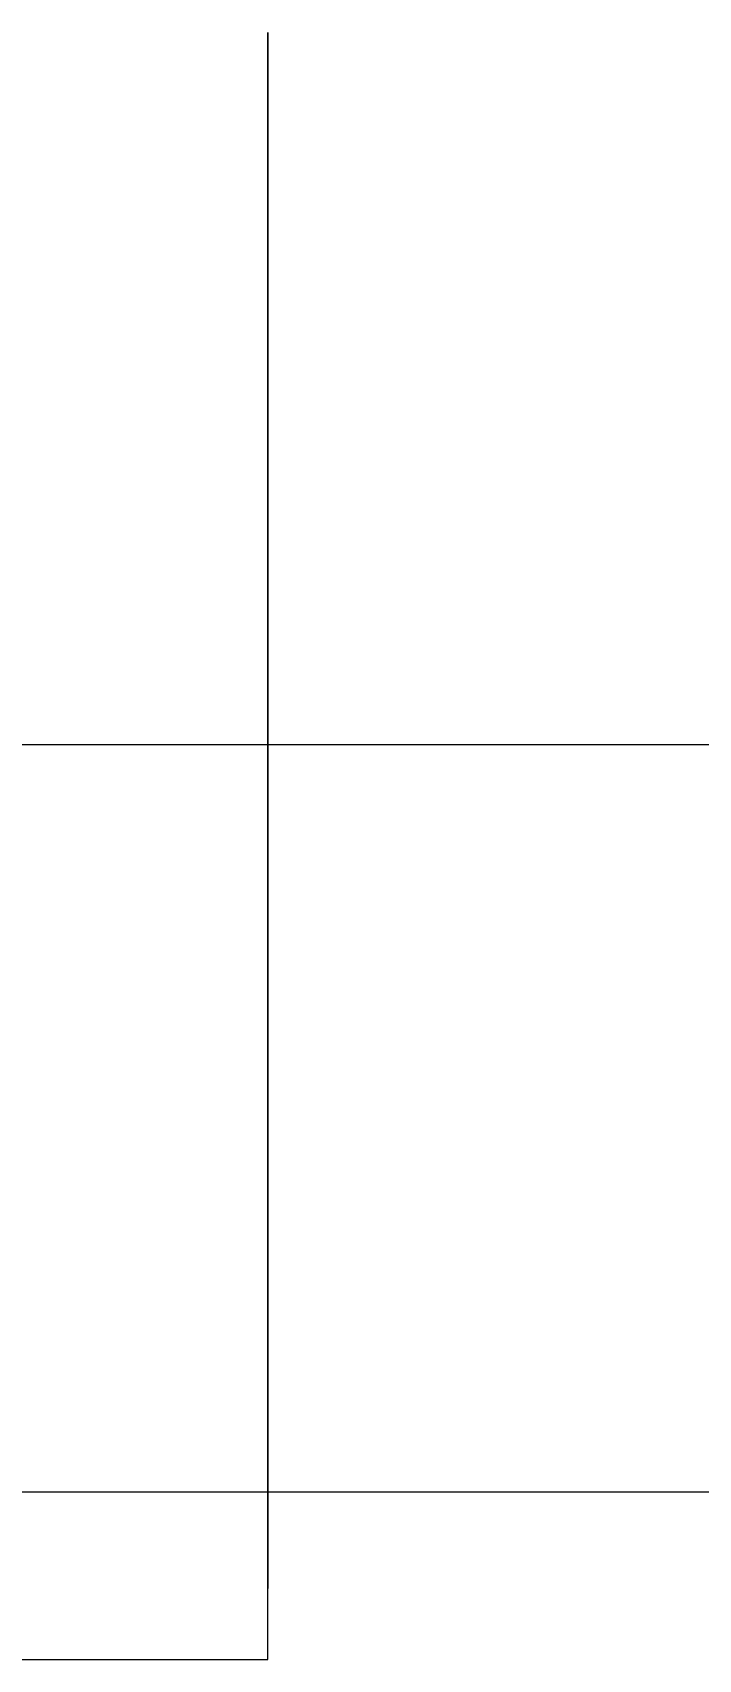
# Model space of a CAD drawing. Header units: millimetres. Extents: x -21807 to 17683, y 43568 to 60640.
# Drawn here: x -5308 to -4934, y 58947 to 59860 of the extents above; entities that cross this region are included whole.
import ezdxf

# ---------------------------------------------------------------- set-up
doc = ezdxf.new("R2010")
doc.units = ezdxf.units.MM
for name, color, linetype, lineweight in [('A-ANNO-DIMS', 7, 'Continuous', 9), ('A-ANNO-DIMS-110', 7, 'Continuous', 9), ('M-EQPM', 7, 'Continuous', 5)]:
    doc.layers.add(name, color=color, linetype=linetype, lineweight=lineweight)
doc.styles.add('Arial_1', font='arial.ttf', dxfattribs={"width": 0.8, "height": 220})
doc.dimstyles.new('AK_DIM_2_0_Arial', dxfattribs={"dimscale": 304.8, "dimtxt": 224.457068, "dimasz": 0.180446, "dimexe": 0.360892, "dimexo": 0.360892, "dimgap": 0.036089, "dimtad": 1, "dimdec": 0, "dimzin": 0, "dimdsep": 46, "dimtxsty": 'Arial_1', "dimblk1": 'OBLIQUE', "dimblk2": 'OBLIQUE', "dimsah": 1, "dimcen": 0.09, "dimadec": 0, "dimazin": 0, "dimtfac": 1, "dimtdec": 4, "dimtix": 1, "dimtmove": 0, "dimatfit": 3, "dimfxl": 1, "dimtvp": 1, "dimtolj": 1, "dimtzin": 0, "dimarcsym": 2})

# ---------------------------------------------------------------- blocks, each defined once
blk = doc.blocks.new('DanNong_VRV - OD-A-1-1235631-MẶT BẰNG HỆ THỐNG GIÓ THẢI')
at = {"layer": 'M-EQPM'}
for p, q in [((655, -311.78), (655, 601.65)), ((655, -271.95), (655, 601.65)), ((655, 587.76), (655, 601.65)), ((655, 601.65), (655, -271.95)), ((655, 601.65), (655, -271.95)), ((655, 601.65), (655, -271.95)), ((655, 601.65), (655, -271.95)), ((655, 601.65), (655, -271.95)), ((655, 601.65), (655, -271.95)), ((655, 601.65), (655, -271.95)), ((655, 601.65), (655, -271.95)), ((655, 601.65), (655, -271.95)), ((655, 601.65), (655, -271.95)), ((655, 582.38), (655, 587.86)), ((655, -210.68), (655, -206.75)), ((655, -210.68), (655, -217.15)), ((655, -217.15), (655, -234.97)), ((655, -237.65), (655, -234.89)), ((655, -237.65), (655, -244)), ((655, -240.08), (655, -244)), ((655, -260.08), (655, -248.08)), ((655, -295.26), (655, -283.26)), ((-885, -311.78), (655, -311.78)), ((-841.21, -311.78), (585, -311.78)), ((6.91, -311.78), (616.87, -311.78)), ((6.91, -311.78), (616.87, -311.78)), ((619.88, -311.78), (654.66, -311.78)), ((631.18, -311.78), (638.18, -311.78)), ((631.18, -311.78), (638.18, -311.78)), ((631.18, -311.78), (638.18, -311.78)), ((631.18, -311.78), (638.18, -311.78)), ((631.18, -311.78), (638.18, -311.78)), ((631.18, -311.78), (638.18, -311.78))]:
    blk.add_line(p, q, dxfattribs=at)
blk = doc.blocks.new('AK-SGS-M3-Hrvt_rvt-1-MẶT BẰNG HỆ THỐNG GIÓ THẢI')
at = {"layer": 'M-EQPM', "color": 34, "lineweight": 25, "true_color": 0x994c00}
blk.add_blockref('DanNong_VRV - OD-A-1-1235631-MẶT BẰNG HỆ THỐNG GIÓ THẢI', (-5830.9, 59258.71), dxfattribs=at)
blk = doc.blocks.new('DIMBLOCK2-MẶT BẰNG HỆ THỐNG GIÓ THẢI')
at = {"layer": 'A-ANNO-DIMS-110'}
for p, q in [((-12198.59, 59041.11), (-12198.59, 59151.11)), ((-4498.59, 59041.11), (-4498.59, 59151.11)), ((-12198.59, 59041.11), (-12171.09, 59068.61)), ((-4498.59, 59041.11), (-4471.09, 59068.61)), ((-12198.59, 59041.11), (-12226.09, 59013.61)), ((-12198.59, 59041.11), (-4498.59, 59041.11)), ((-12198.59, 59041.11), (-12198.59, 58970)), ((-4498.59, 59041.11), (-4526.09, 59013.61)), ((-4498.59, 59041.11), (-4498.59, 58970))]:
    blk.add_line(p, q, dxfattribs=at)
at = {"layer": 'A-ANNO-DIMS-110', "color": 0, "insert": (-8617.94, 59337.72), "char_height": 220, "width": 646.4364, "attachment_point": 1, "line_spacing_factor": 0.941778, "style": 'Arial_1'}
blk.add_mtext('7700', dxfattribs=at)
blk = doc.blocks.new('_Oblique')
at = {"color": 0, "linetype": 'ByBlock', "lineweight": -2}
blk.add_line((-0.5, -0.5), (0.5, 0.5), dxfattribs=at)
blk = doc.blocks.new('DIMBLOCK5-MẶT BẰNG HỆ THỐNG GIÓ THẢI')
at = {"layer": 'A-ANNO-DIMS-110'}
for p, q in [((-20048.59, 59460.7), (-20048.59, 59570.7)), ((10901.41, 59460.7), (10901.41, 59570.7)), ((-20048.59, 59460.7), (-20021.09, 59488.2)), ((10901.41, 59460.7), (10928.91, 59488.2)), ((-20048.59, 59460.7), (-20076.09, 59433.2)), ((-20048.59, 59460.7), (10901.41, 59460.7)), ((-20048.59, 59460.7), (-20048.59, 59389.59)), ((10901.41, 59460.7), (10873.91, 59433.2)), ((10901.41, 59460.7), (10901.41, 59389.59))]:
    blk.add_line(p, q, dxfattribs=at)
at = {"layer": 'A-ANNO-DIMS-110', "color": 0, "insert": (-4910.27, 59757.31), "char_height": 220, "width": 808.0454, "attachment_point": 1, "line_spacing_factor": 0.941778, "style": 'Arial_1'}
blk.add_mtext('30950', dxfattribs=at)

msp = doc.modelspace()

# ---------------------------------------------------------------- block references
at = {"lineweight": 5}
msp.add_blockref('AK-SGS-M3-Hrvt_rvt-1-MẶT BẰNG HỆ THỐNG GIÓ THẢI', (0, 0), dxfattribs=at)

# ---------------------------------------------------------------- dimensions: what is measured, and where the dimension line sits
at = {"layer": 'A-ANNO-DIMS'}
for base, p1, p2, override, picture, middle in [((10901.41, 59460.7), (-20048.59, 59499.59), (10901.41, 59499.59), {"dimpost": '<>', "dimfxl": 30950}, 'DIMBLOCK5-MẶT BẰNG HỆ THỐNG GIÓ THẢI', (-4573.59, 59584.1)), ((-4498.59, 59041.11), (-12198.59, 59080), (-4498.59, 59080), {"dimpost": '<>', "dimfxl": 7700}, 'DIMBLOCK2-MẶT BẰNG HỆ THỐNG GIÓ THẢI', (-8348.59, 59164.44))]:
    dim = msp.add_linear_dim(base=base, p1=p1, p2=p2, dimstyle='AK_DIM_2_0_Arial', override=override, dxfattribs=at)
    dim.commit()
    dim.dimension.update_dxf_attribs({"geometry": picture, "text_midpoint": middle})

doc.saveas('drawing.dxf')
